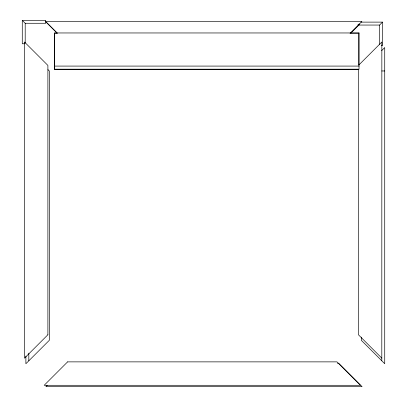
<?xml version="1.0" encoding="UTF-8"?>
<svg xmlns="http://www.w3.org/2000/svg" width="407" height="407" viewBox="0 0 407 407"><rect width="100%" height="100%" fill="white"/><g stroke="black" fill="none" stroke-linecap="round" stroke-linejoin="round"><path stroke-width="0.61" d="M350.04 33.343L361.879 21.505L45.696 21.505L57.184 32.992M350.646 33.318L359.111 24.858L357.839 24.858M359.111 23.881L359.111 25.051L379.604 25.051L382.529 22.12L361.009 22.12M358.867 64.978L381.847 41.997L381.802 360.8M381.634 50.636L384.727 47.543L384.727 363.731L361.304 340.308L361.304 337.133M47.227 385.322L45.905 386.65L362.088 386.65L338.67 363.227L337.398 363.227M22.273 20.35L45.696 20.35L45.696 23.275L25.198 23.275L22.273 20.35L22.273 43.773L24.613 43.773M56.858 33.155L54.319 33.155L54.319 69.383L358.791 69.383M351.165 33.155L358.791 33.155L358.791 65.028M381.359 45.543L382.529 45.543L382.529 22.12M54.553 66.082L359.03 66.082M381.802 70.966L384.727 70.966M45.854 21.927L57.245 33.318M381.847 358.185L358.425 334.763L358.425 69.231M47.97 69.628L49.308 70.966L49.308 340.308L25.885 363.731L25.885 356.11M379.604 25.051L379.604 44.302M28.816 353.174L28.816 360.8M25.198 23.275L25.198 43.152M47.889 334.763L24.471 358.185L24.471 41.997L47.889 65.42L47.889 334.763M67.598 361.869L44.18 385.292L360.363 385.292L336.945 361.869L67.598 361.869M359.03 32.962L54.553 32.962L54.553 69.185L359.03 69.185L359.03 32.962"/></g></svg>
